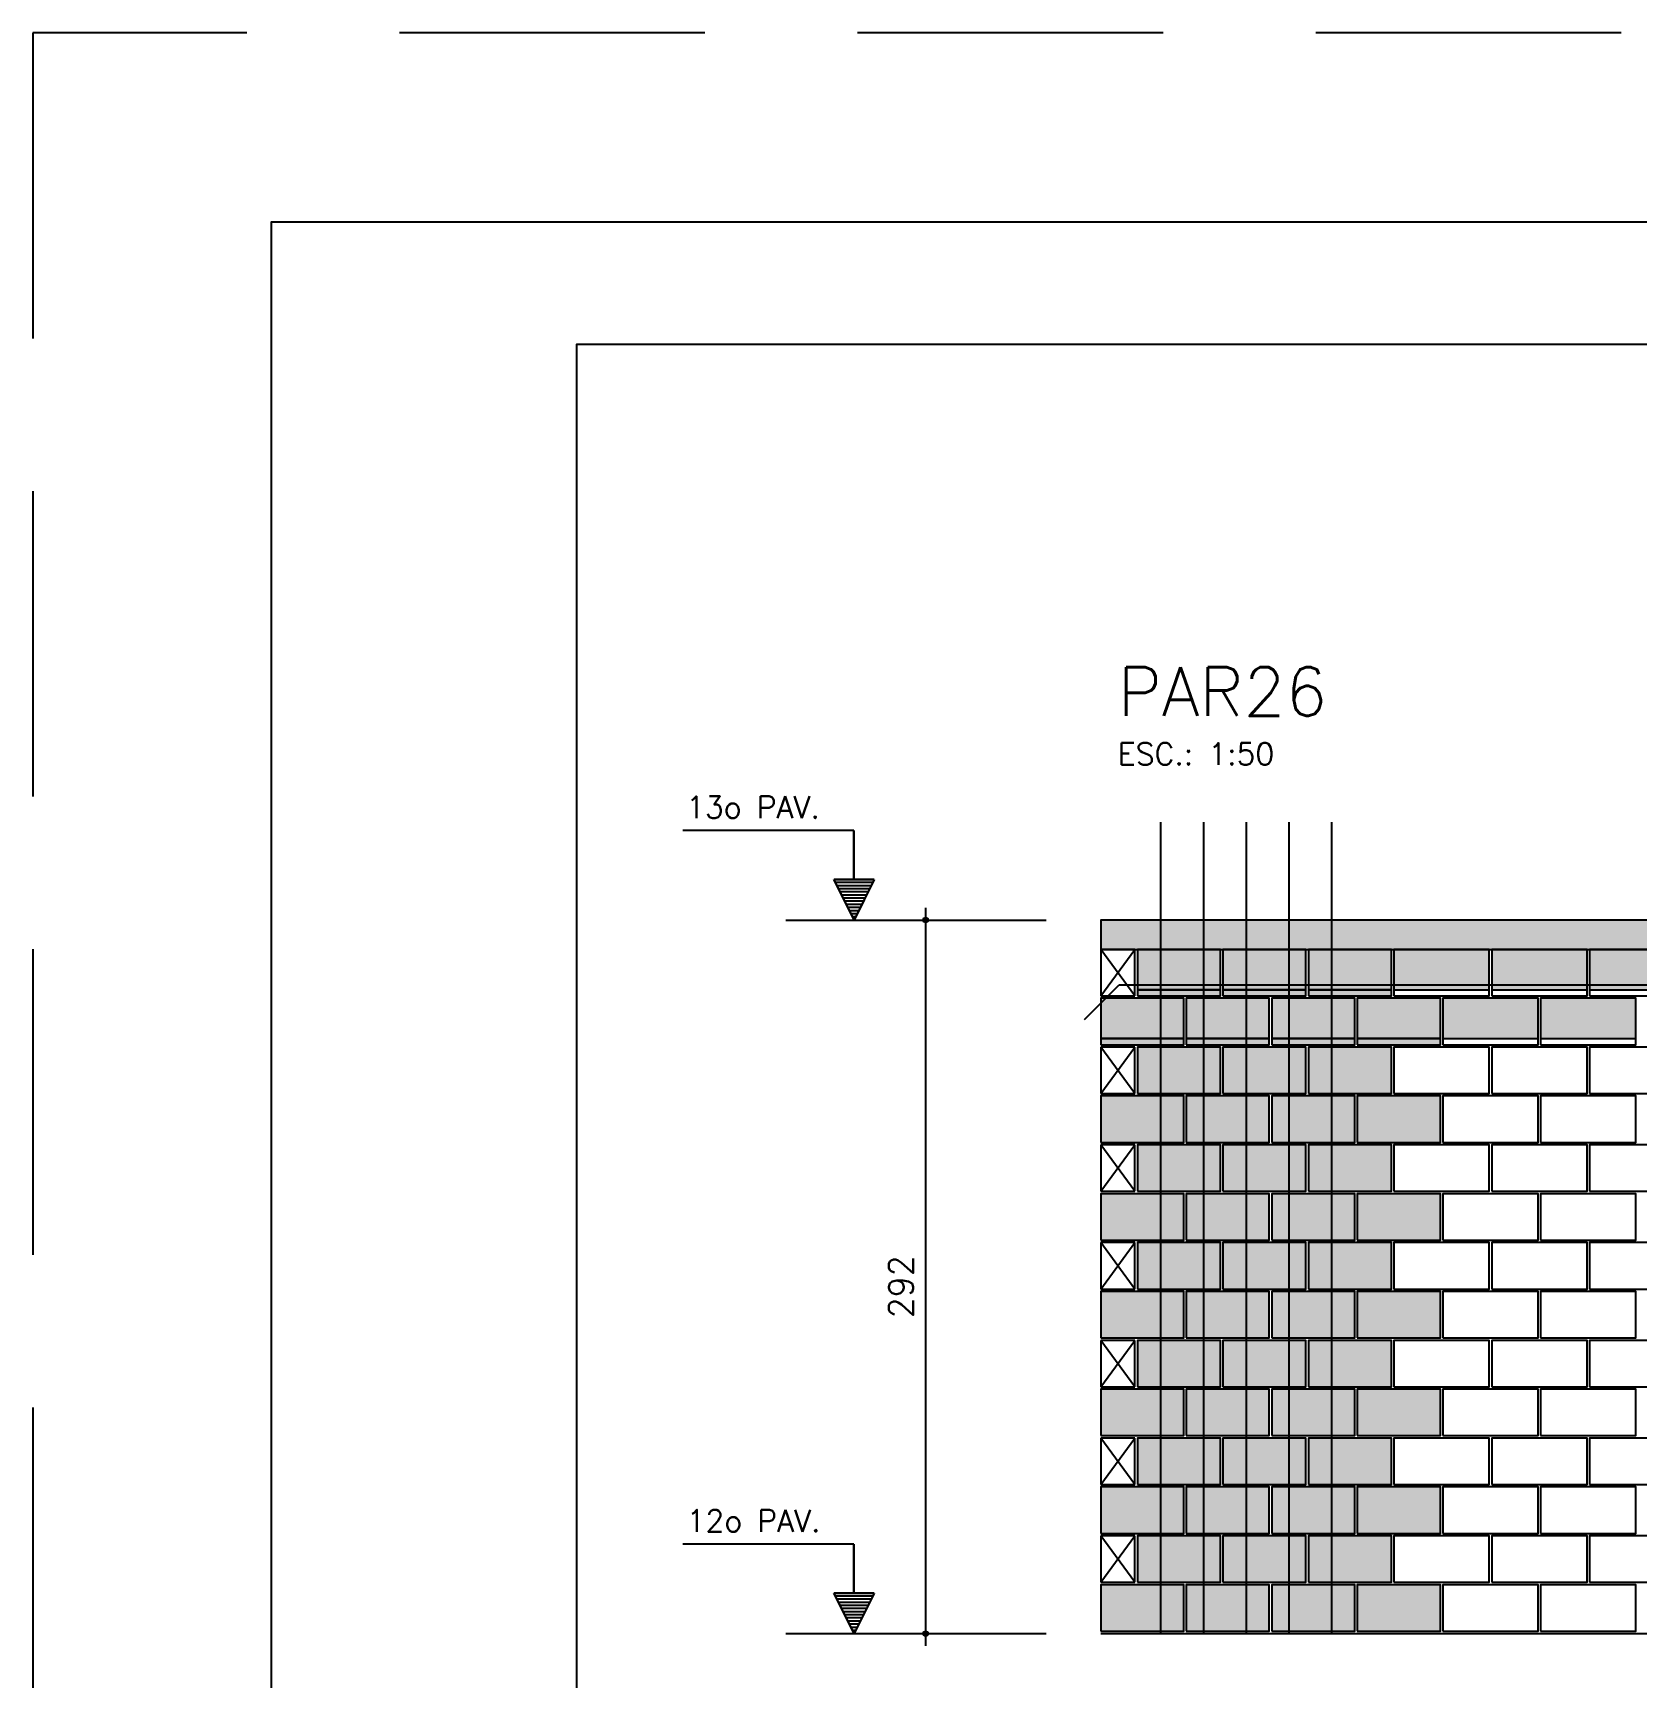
# Model space of a CAD drawing. Extents: x -1.9 to 86, y -1.5 to 61.
# Drawn here: x -1.95 to 11.18, y 47.49 to 60.95 of the extents above; entities that cross this region are included whole.
import ezdxf

# ---------------------------------------------------------------- set-up
doc = ezdxf.new("R2010")
doc.units = 0
doc.header["$MEASUREMENT"] = 0
doc.linetypes.add('HIDDEN', pattern=[0.375, 0.25, -0.125])
doc.layers.get('0').update_dxf_attribs({"linetype": 'CONTINUOUS'})
doc.layers.get('Defpoints').update_dxf_attribs({"linetype": 'CONTINUOUS'})
for name, color, linetype in [('ARQ_FOLHA', 7, 'CONTINUOUS'), ('PENA_01', 1, 'CONTINUOUS'), ('PENA_02', 2, 'CONTINUOUS'), ('PENA_03', 3, 'CONTINUOUS'), ('PENA_05', 5, 'CONTINUOUS'), ('PENA_06', 6, 'CONTINUOUS'), ('PENA_09', 254, 'CONTINUOUS'), ('PENA_11', 252, 'CONTINUOUS'), ('PENA_21', 100, 'CONTINUOUS')]:
    doc.layers.add(name, color=color, linetype=linetype)
doc.styles.get("Standard").update_dxf_attribs({"font": 'ROMANS.SHX'})

# ---------------------------------------------------------------- blocks, each defined once
blk = doc.blocks.new('FOLHA A1 - 841 X 594')
at = {"layer": 'ARQ_FOLHA', "color": 1}
for points in [[(-841, 0), (0, 0), (0, 594), (-841, 594)], [(-816, 10), (-10, 10), (-10, 584), (-816, 584)]]:
    blk.add_lwpolyline(points, close=True, dxfattribs=at)
at = {"layer": 'Defpoints', "color": 8, "linetype": 'HIDDEN', "ltscale": 100}
blk.add_lwpolyline([(-860.5, 609.5), (-860.5, -15.5), (19.5, -15.5), (19.5, 609.5)], close=True, dxfattribs=at)
blk = doc.blocks.new('*U24')
blk.add_blockref('FOLHA A1 - 841 X 594', (0, 0))

msp = doc.modelspace()

# ---------------------------------------------------------------- linework, layer by layer
at = {"layer": 'PENA_01', "linetype": 'Continuous'}
for p, q in [((4.210908, 53.691785), (6.341771, 53.691785)), ((7.089264, 53.121785), (7.769264, 53.121785)), ((7.789264, 53.121785), (8.469264, 53.121785)), ((8.489264, 53.121785), (9.169264, 53.121785)), ((9.189264, 53.121785), (9.969264, 53.121785)), ((9.989264, 53.121785), (10.769264, 53.121785)), ((10.789264, 53.121785), (11.569264, 53.121785)), ((6.789264, 52.721785), (7.469264, 52.721785)), ((7.489264, 52.721785), (8.169264, 52.721785)), ((8.189264, 52.721785), (8.869264, 52.721785)), ((8.889264, 52.721785), (9.569264, 52.721785)), ((9.589264, 52.721785), (10.369264, 52.721785)), ((10.389264, 52.721785), (11.169264, 52.721785)), ((4.210908, 47.851785), (6.341771, 47.851785))]:
    msp.add_line(p, q, dxfattribs=at)
at = {"layer": 'PENA_02', "linetype": 'Continuous'}
for p, q in [((7.069264, 53.451785), (6.789264, 53.451785)), ((6.789264, 53.451785), (6.789264, 53.071785)), ((7.069264, 53.071785), (7.069264, 53.451785)), ((6.789264, 53.071785), (7.069264, 53.071785)), ((7.069264, 52.651785), (6.789264, 52.651785)), ((6.789264, 52.651785), (6.789264, 52.271785)), ((7.069264, 52.271785), (7.069264, 52.651785)), ((6.789264, 52.271785), (7.069264, 52.271785)), ((7.069264, 51.851785), (6.789264, 51.851785)), ((6.789264, 51.851785), (6.789264, 51.471785)), ((7.069264, 51.471785), (7.069264, 51.851785)), ((6.789264, 51.471785), (7.069264, 51.471785)), ((7.069264, 51.051785), (6.789264, 51.051785)), ((6.789264, 51.051785), (6.789264, 50.671785)), ((7.069264, 50.671785), (7.069264, 51.051785)), ((6.789264, 50.671785), (7.069264, 50.671785)), ((7.069264, 50.251785), (6.789264, 50.251785)), ((6.789264, 50.251785), (6.789264, 49.871785)), ((7.069264, 49.871785), (7.069264, 50.251785)), ((6.789264, 49.871785), (7.069264, 49.871785)), ((7.069264, 49.451785), (6.789264, 49.451785)), ((6.789264, 49.451785), (6.789264, 49.071785)), ((7.069264, 49.071785), (7.069264, 49.451785)), ((6.789264, 49.071785), (7.069264, 49.071785)), ((7.069264, 48.651785), (6.789264, 48.651785)), ((6.789264, 48.651785), (6.789264, 48.271785)), ((7.069264, 48.271785), (7.069264, 48.651785)), ((6.789264, 48.271785), (7.069264, 48.271785)), ((6.789264, 47.851785), (28.569264, 47.851785))]:
    msp.add_line(p, q, dxfattribs=at)
for points in [[(6.789264, 53.451785), (28.569264, 53.451785), (28.569264, 53.691785), (6.789264, 53.691785), (6.789264, 53.451785)], [(7.089264, 53.071785), (7.769264, 53.071785), (7.769264, 53.451785), (7.089264, 53.451785), (7.089264, 53.071785)], [(7.789264, 53.071785), (8.469264, 53.071785), (8.469264, 53.451785), (7.789264, 53.451785), (7.789264, 53.071785)], [(8.489264, 53.071785), (9.169264, 53.071785), (9.169264, 53.451785), (8.489264, 53.451785), (8.489264, 53.071785)], [(9.189264, 53.071785), (9.969264, 53.071785), (9.969264, 53.451785), (9.189264, 53.451785), (9.189264, 53.071785)], [(9.989264, 53.071785), (10.769264, 53.071785), (10.769264, 53.451785), (9.989264, 53.451785), (9.989264, 53.071785)], [(10.789264, 53.071785), (11.569264, 53.071785), (11.569264, 53.451785), (10.789264, 53.451785), (10.789264, 53.071785)], [(6.789264, 52.671785), (7.469264, 52.671785), (7.469264, 53.051785), (6.789264, 53.051785), (6.789264, 52.671785)], [(7.489264, 52.671785), (8.169264, 52.671785), (8.169264, 53.051785), (7.489264, 53.051785), (7.489264, 52.671785)], [(8.189264, 52.671785), (8.869264, 52.671785), (8.869264, 53.051785), (8.189264, 53.051785), (8.189264, 52.671785)], [(8.889264, 52.671785), (9.569264, 52.671785), (9.569264, 53.051785), (8.889264, 53.051785), (8.889264, 52.671785)], [(9.589264, 52.671785), (10.369264, 52.671785), (10.369264, 53.051785), (9.589264, 53.051785), (9.589264, 52.671785)], [(10.389264, 52.671785), (11.169264, 52.671785), (11.169264, 53.051785), (10.389264, 53.051785), (10.389264, 52.671785)], [(7.089264, 52.271785), (7.769264, 52.271785), (7.769264, 52.651785), (7.089264, 52.651785), (7.089264, 52.271785)], [(7.789264, 52.271785), (8.469264, 52.271785), (8.469264, 52.651785), (7.789264, 52.651785), (7.789264, 52.271785)], [(8.489264, 52.271785), (9.169264, 52.271785), (9.169264, 52.651785), (8.489264, 52.651785), (8.489264, 52.271785)], [(9.189264, 52.271785), (9.969264, 52.271785), (9.969264, 52.651785), (9.189264, 52.651785), (9.189264, 52.271785)], [(9.989264, 52.271785), (10.769264, 52.271785), (10.769264, 52.651785), (9.989264, 52.651785), (9.989264, 52.271785)], [(10.789264, 52.271785), (11.569264, 52.271785), (11.569264, 52.651785), (10.789264, 52.651785), (10.789264, 52.271785)], [(6.789264, 51.871785), (7.469264, 51.871785), (7.469264, 52.251785), (6.789264, 52.251785), (6.789264, 51.871785)], [(7.489264, 51.871785), (8.169264, 51.871785), (8.169264, 52.251785), (7.489264, 52.251785), (7.489264, 51.871785)], [(8.189264, 51.871785), (8.869264, 51.871785), (8.869264, 52.251785), (8.189264, 52.251785), (8.189264, 51.871785)], [(8.889264, 51.871785), (9.569264, 51.871785), (9.569264, 52.251785), (8.889264, 52.251785), (8.889264, 51.871785)], [(9.589264, 51.871785), (10.369264, 51.871785), (10.369264, 52.251785), (9.589264, 52.251785), (9.589264, 51.871785)], [(10.389264, 51.871785), (11.169264, 51.871785), (11.169264, 52.251785), (10.389264, 52.251785), (10.389264, 51.871785)], [(7.089264, 51.471785), (7.769264, 51.471785), (7.769264, 51.851785), (7.089264, 51.851785), (7.089264, 51.471785)], [(7.789264, 51.471785), (8.469264, 51.471785), (8.469264, 51.851785), (7.789264, 51.851785), (7.789264, 51.471785)], [(8.489264, 51.471785), (9.169264, 51.471785), (9.169264, 51.851785), (8.489264, 51.851785), (8.489264, 51.471785)], [(9.189264, 51.471785), (9.969264, 51.471785), (9.969264, 51.851785), (9.189264, 51.851785), (9.189264, 51.471785)], [(9.989264, 51.471785), (10.769264, 51.471785), (10.769264, 51.851785), (9.989264, 51.851785), (9.989264, 51.471785)], [(10.789264, 51.471785), (11.569264, 51.471785), (11.569264, 51.851785), (10.789264, 51.851785), (10.789264, 51.471785)], [(6.789264, 51.071785), (7.469264, 51.071785), (7.469264, 51.451785), (6.789264, 51.451785), (6.789264, 51.071785)], [(7.489264, 51.071785), (8.169264, 51.071785), (8.169264, 51.451785), (7.489264, 51.451785), (7.489264, 51.071785)], [(8.189264, 51.071785), (8.869264, 51.071785), (8.869264, 51.451785), (8.189264, 51.451785), (8.189264, 51.071785)], [(8.889264, 51.071785), (9.569264, 51.071785), (9.569264, 51.451785), (8.889264, 51.451785), (8.889264, 51.071785)], [(9.589264, 51.071785), (10.369264, 51.071785), (10.369264, 51.451785), (9.589264, 51.451785), (9.589264, 51.071785)], [(10.389264, 51.071785), (11.169264, 51.071785), (11.169264, 51.451785), (10.389264, 51.451785), (10.389264, 51.071785)], [(7.089264, 50.671785), (7.769264, 50.671785), (7.769264, 51.051785), (7.089264, 51.051785), (7.089264, 50.671785)], [(7.789264, 50.671785), (8.469264, 50.671785), (8.469264, 51.051785), (7.789264, 51.051785), (7.789264, 50.671785)], [(8.489264, 50.671785), (9.169264, 50.671785), (9.169264, 51.051785), (8.489264, 51.051785), (8.489264, 50.671785)], [(9.189264, 50.671785), (9.969264, 50.671785), (9.969264, 51.051785), (9.189264, 51.051785), (9.189264, 50.671785)], [(9.989264, 50.671785), (10.769264, 50.671785), (10.769264, 51.051785), (9.989264, 51.051785), (9.989264, 50.671785)], [(10.789264, 50.671785), (11.569264, 50.671785), (11.569264, 51.051785), (10.789264, 51.051785), (10.789264, 50.671785)], [(6.789264, 50.271785), (7.469264, 50.271785), (7.469264, 50.651785), (6.789264, 50.651785), (6.789264, 50.271785)], [(7.489264, 50.271785), (8.169264, 50.271785), (8.169264, 50.651785), (7.489264, 50.651785), (7.489264, 50.271785)], [(8.189264, 50.271785), (8.869264, 50.271785), (8.869264, 50.651785), (8.189264, 50.651785), (8.189264, 50.271785)], [(8.889264, 50.271785), (9.569264, 50.271785), (9.569264, 50.651785), (8.889264, 50.651785), (8.889264, 50.271785)], [(9.589264, 50.271785), (10.369264, 50.271785), (10.369264, 50.651785), (9.589264, 50.651785), (9.589264, 50.271785)], [(10.389264, 50.271785), (11.169264, 50.271785), (11.169264, 50.651785), (10.389264, 50.651785), (10.389264, 50.271785)], [(7.089264, 49.871785), (7.769264, 49.871785), (7.769264, 50.251785), (7.089264, 50.251785), (7.089264, 49.871785)], [(7.789264, 49.871785), (8.469264, 49.871785), (8.469264, 50.251785), (7.789264, 50.251785), (7.789264, 49.871785)], [(8.489264, 49.871785), (9.169264, 49.871785), (9.169264, 50.251785), (8.489264, 50.251785), (8.489264, 49.871785)], [(9.189264, 49.871785), (9.969264, 49.871785), (9.969264, 50.251785), (9.189264, 50.251785), (9.189264, 49.871785)], [(9.989264, 49.871785), (10.769264, 49.871785), (10.769264, 50.251785), (9.989264, 50.251785), (9.989264, 49.871785)], [(10.789264, 49.871785), (11.569264, 49.871785), (11.569264, 50.251785), (10.789264, 50.251785), (10.789264, 49.871785)], [(6.789264, 49.471785), (7.469264, 49.471785), (7.469264, 49.851785), (6.789264, 49.851785), (6.789264, 49.471785)], [(7.489264, 49.471785), (8.169264, 49.471785), (8.169264, 49.851785), (7.489264, 49.851785), (7.489264, 49.471785)], [(8.189264, 49.471785), (8.869264, 49.471785), (8.869264, 49.851785), (8.189264, 49.851785), (8.189264, 49.471785)], [(8.889264, 49.471785), (9.569264, 49.471785), (9.569264, 49.851785), (8.889264, 49.851785), (8.889264, 49.471785)], [(9.589264, 49.471785), (10.369264, 49.471785), (10.369264, 49.851785), (9.589264, 49.851785), (9.589264, 49.471785)], [(10.389264, 49.471785), (11.169264, 49.471785), (11.169264, 49.851785), (10.389264, 49.851785), (10.389264, 49.471785)], [(7.089264, 49.071785), (7.769264, 49.071785), (7.769264, 49.451785), (7.089264, 49.451785), (7.089264, 49.071785)], [(7.789264, 49.071785), (8.469264, 49.071785), (8.469264, 49.451785), (7.789264, 49.451785), (7.789264, 49.071785)], [(8.489264, 49.071785), (9.169264, 49.071785), (9.169264, 49.451785), (8.489264, 49.451785), (8.489264, 49.071785)], [(9.189264, 49.071785), (9.969264, 49.071785), (9.969264, 49.451785), (9.189264, 49.451785), (9.189264, 49.071785)], [(9.989264, 49.071785), (10.769264, 49.071785), (10.769264, 49.451785), (9.989264, 49.451785), (9.989264, 49.071785)], [(10.789264, 49.071785), (11.569264, 49.071785), (11.569264, 49.451785), (10.789264, 49.451785), (10.789264, 49.071785)], [(6.789264, 48.671785), (7.469264, 48.671785), (7.469264, 49.051785), (6.789264, 49.051785), (6.789264, 48.671785)], [(7.489264, 48.671785), (8.169264, 48.671785), (8.169264, 49.051785), (7.489264, 49.051785), (7.489264, 48.671785)], [(8.189264, 48.671785), (8.869264, 48.671785), (8.869264, 49.051785), (8.189264, 49.051785), (8.189264, 48.671785)], [(8.889264, 48.671785), (9.569264, 48.671785), (9.569264, 49.051785), (8.889264, 49.051785), (8.889264, 48.671785)], [(9.589264, 48.671785), (10.369264, 48.671785), (10.369264, 49.051785), (9.589264, 49.051785), (9.589264, 48.671785)], [(10.389264, 48.671785), (11.169264, 48.671785), (11.169264, 49.051785), (10.389264, 49.051785), (10.389264, 48.671785)], [(7.089264, 48.271785), (7.769264, 48.271785), (7.769264, 48.651785), (7.089264, 48.651785), (7.089264, 48.271785)], [(7.789264, 48.271785), (8.469264, 48.271785), (8.469264, 48.651785), (7.789264, 48.651785), (7.789264, 48.271785)], [(8.489264, 48.271785), (9.169264, 48.271785), (9.169264, 48.651785), (8.489264, 48.651785), (8.489264, 48.271785)], [(9.189264, 48.271785), (9.969264, 48.271785), (9.969264, 48.651785), (9.189264, 48.651785), (9.189264, 48.271785)], [(9.989264, 48.271785), (10.769264, 48.271785), (10.769264, 48.651785), (9.989264, 48.651785), (9.989264, 48.271785)], [(10.789264, 48.271785), (11.569264, 48.271785), (11.569264, 48.651785), (10.789264, 48.651785), (10.789264, 48.271785)], [(6.789264, 47.871785), (7.469264, 47.871785), (7.469264, 48.251785), (6.789264, 48.251785), (6.789264, 47.871785)], [(7.489264, 47.871785), (8.169264, 47.871785), (8.169264, 48.251785), (7.489264, 48.251785), (7.489264, 47.871785)], [(8.189264, 47.871785), (8.869264, 47.871785), (8.869264, 48.251785), (8.189264, 48.251785), (8.189264, 47.871785)], [(8.889264, 47.871785), (9.569264, 47.871785), (9.569264, 48.251785), (8.889264, 48.251785), (8.889264, 47.871785)], [(9.589264, 47.871785), (10.369264, 47.871785), (10.369264, 48.251785), (9.589264, 48.251785), (9.589264, 47.871785)], [(10.389264, 47.871785), (11.169264, 47.871785), (11.169264, 48.251785), (10.389264, 48.251785), (10.389264, 47.871785)]]:
    msp.add_lwpolyline(points, dxfattribs=at)
for centre, radius in [((5.357054, 53.691785), 0.02), ((5.357054, 53.691785), 0.01), ((5.357054, 47.851785), 0.02), ((5.357054, 47.851785), 0.01)]:
    msp.add_circle(centre, radius, dxfattribs=at)
at = {"layer": 'PENA_03', "linetype": 'Continuous'}
for p, q in [((4.769906, 54.423651), (3.369906, 54.423651)), ((4.769906, 54.023651), (4.769906, 54.423651)), ((4.771306, 54.023651), (4.771306, 54.425051)), ((4.770606, 53.691785), (4.604674, 54.023651)), ((4.604674, 54.023651), (4.769906, 54.023651)), ((4.770606, 53.694907), (4.60693, 54.022259)), ((4.934282, 54.022259), (4.60693, 54.022259)), ((4.923775, 53.998123), (4.617437, 53.998123)), ((4.936539, 54.023651), (4.770606, 53.691785)), ((4.934282, 54.02226), (4.770606, 53.694907)), ((4.771306, 54.023651), (4.936539, 54.023651)), ((4.911011, 53.972595), (4.630202, 53.972595)), ((4.898247, 53.947067), (4.642966, 53.947067)), ((4.885482, 53.921539), (4.65573, 53.921539)), ((4.872718, 53.89601), (4.668494, 53.89601)), ((4.859954, 53.870482), (4.681258, 53.870482)), ((4.84719, 53.844954), (4.694022, 53.844954)), ((4.834426, 53.819426), (4.706786, 53.819426)), ((4.821662, 53.793898), (4.71955, 53.793898)), ((4.808898, 53.76837), (4.732314, 53.76837)), ((4.796134, 53.742841), (4.745078, 53.742841)), ((5.357054, 47.751253), (5.357054, 53.791785)), ((4.78337, 53.717313), (4.757842, 53.717313)), ((6.789264, 53.071785), (7.069264, 53.451785)), ((7.069264, 53.071785), (6.789264, 53.451785)), ((6.789264, 52.271785), (7.069264, 52.651785)), ((7.069264, 52.271785), (6.789264, 52.651785)), ((6.789264, 51.471785), (7.069264, 51.851785)), ((7.069264, 51.471785), (6.789264, 51.851785)), ((6.789264, 50.671785), (7.069264, 51.051785)), ((7.069264, 50.671785), (6.789264, 51.051785)), ((6.789264, 49.871785), (7.069264, 50.251785)), ((7.069264, 49.871785), (6.789264, 50.251785)), ((6.789264, 49.071785), (7.069264, 49.451785)), ((7.069264, 49.071785), (6.789264, 49.451785)), ((6.789264, 48.271785), (7.069264, 48.651785)), ((7.069264, 48.271785), (6.789264, 48.651785)), ((4.769906, 48.583651), (3.369906, 48.583651)), ((4.769906, 48.183651), (4.769906, 48.583651)), ((4.771306, 48.183651), (4.771306, 48.585051)), ((4.770606, 47.851785), (4.604674, 48.183651)), ((4.604674, 48.183651), (4.769906, 48.183651)), ((4.770606, 47.854907), (4.60693, 48.182259)), ((4.934282, 48.182259), (4.60693, 48.182259)), ((4.923775, 48.158123), (4.617437, 48.158123)), ((4.911011, 48.132595), (4.630202, 48.132595)), ((4.898247, 48.107067), (4.642966, 48.107067)), ((4.885482, 48.081539), (4.65573, 48.081539)), ((4.936539, 48.183651), (4.770606, 47.851785)), ((4.934282, 48.18226), (4.770606, 47.854907)), ((4.771306, 48.183651), (4.936539, 48.183651)), ((4.872718, 48.05601), (4.668494, 48.05601)), ((4.859954, 48.030482), (4.681258, 48.030482)), ((4.84719, 48.004954), (4.694022, 48.004954)), ((4.834426, 47.979426), (4.706786, 47.979426)), ((4.821662, 47.953898), (4.71955, 47.953898)), ((4.808898, 47.92837), (4.732314, 47.92837)), ((4.796134, 47.902841), (4.745078, 47.902841)), ((4.78337, 47.877313), (4.757842, 47.877313))]:
    msp.add_line(p, q, dxfattribs=at)
at = {"layer": 'PENA_05', "linetype": 'Continuous'}
for p, q in [((6.657451, 52.878736), (6.940294, 53.161578)), ((6.940294, 53.161578), (18.615282, 53.162003))]:
    msp.add_line(p, q, dxfattribs=at)
for points in [[(7.279264, 54.491785), (7.279264, 47.851785)], [(7.629264, 54.491785), (7.629264, 47.851785)], [(7.979264, 54.491785), (7.979264, 47.851785)], [(8.329264, 54.491785), (8.329264, 47.851785)], [(8.679264, 54.491785), (8.679264, 47.851785)]]:
    msp.add_lwpolyline(points, dxfattribs=at)
at = {"layer": 'PENA_09', "linetype": 'Continuous'}
for points in [[(7.089264, 53.121785), (7.769264, 53.121785), (7.769264, 53.451785), (7.089264, 53.451785), (7.089264, 53.121785)], [(7.789264, 53.121785), (8.469264, 53.121785), (8.469264, 53.451785), (7.789264, 53.451785), (7.789264, 53.121785)], [(8.489264, 53.121785), (9.169264, 53.121785), (9.169264, 53.451785), (8.489264, 53.451785), (8.489264, 53.121785)], [(9.189264, 53.121785), (9.969264, 53.121785), (9.969264, 53.451785), (9.189264, 53.451785), (9.189264, 53.121785)], [(9.989264, 53.121785), (10.769264, 53.121785), (10.769264, 53.451785), (9.989264, 53.451785), (9.989264, 53.121785)], [(10.789264, 53.121785), (11.569264, 53.121785), (11.569264, 53.451785), (10.789264, 53.451785), (10.789264, 53.121785)], [(6.789264, 52.721785), (7.469264, 52.721785), (7.469264, 53.051785), (6.789264, 53.051785), (6.789264, 52.721785)], [(7.489264, 52.721785), (8.169264, 52.721785), (8.169264, 53.051785), (7.489264, 53.051785), (7.489264, 52.721785)], [(8.189264, 52.721785), (8.869264, 52.721785), (8.869264, 53.051785), (8.189264, 53.051785), (8.189264, 52.721785)], [(8.889264, 52.721785), (9.569264, 52.721785), (9.569264, 53.051785), (8.889264, 53.051785), (8.889264, 52.721785)], [(9.589264, 52.721785), (10.369264, 52.721785), (10.369264, 53.051785), (9.589264, 53.051785), (9.589264, 52.721785)], [(10.389264, 52.721785), (11.169264, 52.721785), (11.169264, 53.051785), (10.389264, 53.051785), (10.389264, 52.721785)]]:
    msp.add_lwpolyline(points, dxfattribs=at)
for points in [[(7.089264, 53.121785), (7.769264, 53.121785), (7.769264, 53.451785)], [(7.089264, 53.121785), (7.769264, 53.451785), (7.089264, 53.451785)], [(7.089264, 53.121785), (7.089264, 53.451785), (7.089264, 53.121785)], [(7.789264, 53.121785), (8.469264, 53.121785), (8.469264, 53.451785)], [(7.789264, 53.121785), (8.469264, 53.451785), (7.789264, 53.451785)], [(7.789264, 53.121785), (7.789264, 53.451785), (7.789264, 53.121785)], [(8.489264, 53.121785), (9.169264, 53.121785), (9.169264, 53.451785)], [(8.489264, 53.121785), (9.169264, 53.451785), (8.489264, 53.451785)], [(8.489264, 53.121785), (8.489264, 53.451785), (8.489264, 53.121785)], [(9.189264, 53.121785), (9.969264, 53.121785), (9.969264, 53.451785)], [(9.189264, 53.121785), (9.969264, 53.451785), (9.189264, 53.451785)], [(9.189264, 53.121785), (9.189264, 53.451785), (9.189264, 53.121785)], [(9.989264, 53.121785), (10.769264, 53.121785), (10.769264, 53.451785)], [(9.989264, 53.121785), (10.769264, 53.451785), (9.989264, 53.451785)], [(9.989264, 53.121785), (9.989264, 53.451785), (9.989264, 53.121785)], [(10.789264, 53.121785), (11.569264, 53.121785), (11.569264, 53.451785)], [(10.789264, 53.121785), (11.569264, 53.451785), (10.789264, 53.451785)], [(10.789264, 53.121785), (10.789264, 53.451785), (10.789264, 53.121785)], [(6.789264, 52.721785), (7.469264, 52.721785), (7.469264, 53.051785)], [(6.789264, 52.721785), (7.469264, 53.051785), (6.789264, 53.051785)], [(6.789264, 52.721785), (6.789264, 53.051785), (6.789264, 52.721785)], [(7.489264, 52.721785), (8.169264, 52.721785), (8.169264, 53.051785)], [(7.489264, 52.721785), (8.169264, 53.051785), (7.489264, 53.051785)], [(7.489264, 52.721785), (7.489264, 53.051785), (7.489264, 52.721785)], [(8.189264, 52.721785), (8.869264, 52.721785), (8.869264, 53.051785)], [(8.189264, 52.721785), (8.869264, 53.051785), (8.189264, 53.051785)], [(8.189264, 52.721785), (8.189264, 53.051785), (8.189264, 52.721785)], [(8.889264, 52.721785), (9.569264, 52.721785), (9.569264, 53.051785)], [(8.889264, 52.721785), (9.569264, 53.051785), (8.889264, 53.051785)], [(8.889264, 52.721785), (8.889264, 53.051785), (8.889264, 52.721785)], [(9.589264, 52.721785), (10.369264, 52.721785), (10.369264, 53.051785)], [(9.589264, 52.721785), (10.369264, 53.051785), (9.589264, 53.051785)], [(9.589264, 52.721785), (9.589264, 53.051785), (9.589264, 52.721785)], [(10.389264, 52.721785), (11.169264, 52.721785), (11.169264, 53.051785)], [(10.389264, 52.721785), (11.169264, 53.051785), (10.389264, 53.051785)], [(10.389264, 52.721785), (10.389264, 53.051785), (10.389264, 52.721785)]]:
    msp.add_solid(points, dxfattribs=at)
at = {"layer": 'PENA_11', "linetype": 'Continuous'}
for points in [[(6.789264, 53.451785), (28.569264, 53.451785), (28.569264, 53.691785)], [(6.789264, 53.451785), (28.569264, 53.691785), (6.789264, 53.691785)], [(6.789264, 53.451785), (6.789264, 53.691785), (6.789264, 53.451785)]]:
    msp.add_solid(points, dxfattribs=at)
at = {"layer": 'PENA_21', "linetype": 'Continuous'}
for points in [[(7.089264, 53.071785), (7.769264, 53.071785), (7.769264, 53.121785), (7.089264, 53.121785), (7.089264, 53.071785)], [(7.789264, 53.071785), (8.469264, 53.071785), (8.469264, 53.121785), (7.789264, 53.121785), (7.789264, 53.071785)], [(8.489264, 53.071785), (9.169264, 53.071785), (9.169264, 53.121785), (8.489264, 53.121785), (8.489264, 53.071785)], [(6.789264, 52.671785), (7.469264, 52.671785), (7.469264, 52.721785), (6.789264, 52.721785), (6.789264, 52.671785)], [(7.089264, 52.271785), (7.769264, 52.271785), (7.769264, 52.651785), (7.089264, 52.651785), (7.089264, 52.271785)], [(7.489264, 52.671785), (8.169264, 52.671785), (8.169264, 52.721785), (7.489264, 52.721785), (7.489264, 52.671785)], [(7.789264, 52.271785), (8.469264, 52.271785), (8.469264, 52.651785), (7.789264, 52.651785), (7.789264, 52.271785)], [(8.189264, 52.671785), (8.869264, 52.671785), (8.869264, 52.721785), (8.189264, 52.721785), (8.189264, 52.671785)], [(8.489264, 52.271785), (9.169264, 52.271785), (9.169264, 52.651785), (8.489264, 52.651785), (8.489264, 52.271785)], [(8.889264, 52.671785), (9.569264, 52.671785), (9.569264, 52.721785), (8.889264, 52.721785), (8.889264, 52.671785)], [(6.789264, 51.871785), (7.469264, 51.871785), (7.469264, 52.251785), (6.789264, 52.251785), (6.789264, 51.871785)], [(7.489264, 51.871785), (8.169264, 51.871785), (8.169264, 52.251785), (7.489264, 52.251785), (7.489264, 51.871785)], [(8.189264, 51.871785), (8.869264, 51.871785), (8.869264, 52.251785), (8.189264, 52.251785), (8.189264, 51.871785)], [(8.889264, 51.871785), (9.569264, 51.871785), (9.569264, 52.251785), (8.889264, 52.251785), (8.889264, 51.871785)], [(7.089264, 51.471785), (7.769264, 51.471785), (7.769264, 51.851785), (7.089264, 51.851785), (7.089264, 51.471785)], [(7.789264, 51.471785), (8.469264, 51.471785), (8.469264, 51.851785), (7.789264, 51.851785), (7.789264, 51.471785)], [(8.489264, 51.471785), (9.169264, 51.471785), (9.169264, 51.851785), (8.489264, 51.851785), (8.489264, 51.471785)], [(6.789264, 51.071785), (7.469264, 51.071785), (7.469264, 51.451785), (6.789264, 51.451785), (6.789264, 51.071785)], [(7.489264, 51.071785), (8.169264, 51.071785), (8.169264, 51.451785), (7.489264, 51.451785), (7.489264, 51.071785)], [(8.189264, 51.071785), (8.869264, 51.071785), (8.869264, 51.451785), (8.189264, 51.451785), (8.189264, 51.071785)], [(8.889264, 51.071785), (9.569264, 51.071785), (9.569264, 51.451785), (8.889264, 51.451785), (8.889264, 51.071785)], [(7.089264, 50.671785), (7.769264, 50.671785), (7.769264, 51.051785), (7.089264, 51.051785), (7.089264, 50.671785)], [(7.789264, 50.671785), (8.469264, 50.671785), (8.469264, 51.051785), (7.789264, 51.051785), (7.789264, 50.671785)], [(8.489264, 50.671785), (9.169264, 50.671785), (9.169264, 51.051785), (8.489264, 51.051785), (8.489264, 50.671785)], [(6.789264, 50.271785), (7.469264, 50.271785), (7.469264, 50.651785), (6.789264, 50.651785), (6.789264, 50.271785)], [(7.489264, 50.271785), (8.169264, 50.271785), (8.169264, 50.651785), (7.489264, 50.651785), (7.489264, 50.271785)], [(8.189264, 50.271785), (8.869264, 50.271785), (8.869264, 50.651785), (8.189264, 50.651785), (8.189264, 50.271785)], [(8.889264, 50.271785), (9.569264, 50.271785), (9.569264, 50.651785), (8.889264, 50.651785), (8.889264, 50.271785)], [(7.089264, 49.871785), (7.769264, 49.871785), (7.769264, 50.251785), (7.089264, 50.251785), (7.089264, 49.871785)], [(7.789264, 49.871785), (8.469264, 49.871785), (8.469264, 50.251785), (7.789264, 50.251785), (7.789264, 49.871785)], [(8.489264, 49.871785), (9.169264, 49.871785), (9.169264, 50.251785), (8.489264, 50.251785), (8.489264, 49.871785)], [(6.789264, 49.471785), (7.469264, 49.471785), (7.469264, 49.851785), (6.789264, 49.851785), (6.789264, 49.471785)], [(7.489264, 49.471785), (8.169264, 49.471785), (8.169264, 49.851785), (7.489264, 49.851785), (7.489264, 49.471785)], [(8.189264, 49.471785), (8.869264, 49.471785), (8.869264, 49.851785), (8.189264, 49.851785), (8.189264, 49.471785)], [(8.889264, 49.471785), (9.569264, 49.471785), (9.569264, 49.851785), (8.889264, 49.851785), (8.889264, 49.471785)], [(7.089264, 49.071785), (7.769264, 49.071785), (7.769264, 49.451785), (7.089264, 49.451785), (7.089264, 49.071785)], [(7.789264, 49.071785), (8.469264, 49.071785), (8.469264, 49.451785), (7.789264, 49.451785), (7.789264, 49.071785)], [(8.489264, 49.071785), (9.169264, 49.071785), (9.169264, 49.451785), (8.489264, 49.451785), (8.489264, 49.071785)], [(6.789264, 48.671785), (7.469264, 48.671785), (7.469264, 49.051785), (6.789264, 49.051785), (6.789264, 48.671785)], [(7.489264, 48.671785), (8.169264, 48.671785), (8.169264, 49.051785), (7.489264, 49.051785), (7.489264, 48.671785)], [(8.189264, 48.671785), (8.869264, 48.671785), (8.869264, 49.051785), (8.189264, 49.051785), (8.189264, 48.671785)], [(8.889264, 48.671785), (9.569264, 48.671785), (9.569264, 49.051785), (8.889264, 49.051785), (8.889264, 48.671785)], [(7.089264, 48.271785), (7.769264, 48.271785), (7.769264, 48.651785), (7.089264, 48.651785), (7.089264, 48.271785)], [(7.789264, 48.271785), (8.469264, 48.271785), (8.469264, 48.651785), (7.789264, 48.651785), (7.789264, 48.271785)], [(8.489264, 48.271785), (9.169264, 48.271785), (9.169264, 48.651785), (8.489264, 48.651785), (8.489264, 48.271785)], [(6.789264, 47.871785), (7.469264, 47.871785), (7.469264, 48.251785), (6.789264, 48.251785), (6.789264, 47.871785)], [(7.489264, 47.871785), (8.169264, 47.871785), (8.169264, 48.251785), (7.489264, 48.251785), (7.489264, 47.871785)], [(8.189264, 47.871785), (8.869264, 47.871785), (8.869264, 48.251785), (8.189264, 48.251785), (8.189264, 47.871785)], [(8.889264, 47.871785), (9.569264, 47.871785), (9.569264, 48.251785), (8.889264, 48.251785), (8.889264, 47.871785)]]:
    msp.add_lwpolyline(points, dxfattribs=at)
for points in [[(7.089264, 53.071785), (7.769264, 53.071785), (7.769264, 53.121785)], [(7.089264, 53.071785), (7.769264, 53.121785), (7.089264, 53.121785)], [(7.089264, 53.071785), (7.089264, 53.121785), (7.089264, 53.071785)], [(7.789264, 53.071785), (8.469264, 53.071785), (8.469264, 53.121785)], [(7.789264, 53.071785), (8.469264, 53.121785), (7.789264, 53.121785)], [(7.789264, 53.071785), (7.789264, 53.121785), (7.789264, 53.071785)], [(8.489264, 53.071785), (9.169264, 53.071785), (9.169264, 53.121785)], [(8.489264, 53.071785), (9.169264, 53.121785), (8.489264, 53.121785)], [(8.489264, 53.071785), (8.489264, 53.121785), (8.489264, 53.071785)], [(6.789264, 52.671785), (7.469264, 52.671785), (7.469264, 52.721785)], [(6.789264, 52.671785), (7.469264, 52.721785), (6.789264, 52.721785)], [(6.789264, 52.671785), (6.789264, 52.721785), (6.789264, 52.671785)], [(7.089264, 52.271785), (7.769264, 52.271785), (7.769264, 52.651785)], [(7.089264, 52.271785), (7.769264, 52.651785), (7.089264, 52.651785)], [(7.089264, 52.271785), (7.089264, 52.651785), (7.089264, 52.271785)], [(7.489264, 52.671785), (8.169264, 52.671785), (8.169264, 52.721785)], [(7.489264, 52.671785), (8.169264, 52.721785), (7.489264, 52.721785)], [(7.489264, 52.671785), (7.489264, 52.721785), (7.489264, 52.671785)], [(7.789264, 52.271785), (8.469264, 52.271785), (8.469264, 52.651785)], [(7.789264, 52.271785), (8.469264, 52.651785), (7.789264, 52.651785)], [(7.789264, 52.271785), (7.789264, 52.651785), (7.789264, 52.271785)], [(8.189264, 52.671785), (8.869264, 52.671785), (8.869264, 52.721785)], [(8.189264, 52.671785), (8.869264, 52.721785), (8.189264, 52.721785)], [(8.189264, 52.671785), (8.189264, 52.721785), (8.189264, 52.671785)], [(8.489264, 52.271785), (9.169264, 52.271785), (9.169264, 52.651785)], [(8.489264, 52.271785), (9.169264, 52.651785), (8.489264, 52.651785)], [(8.489264, 52.271785), (8.489264, 52.651785), (8.489264, 52.271785)], [(8.889264, 52.671785), (9.569264, 52.671785), (9.569264, 52.721785)], [(8.889264, 52.671785), (9.569264, 52.721785), (8.889264, 52.721785)], [(8.889264, 52.671785), (8.889264, 52.721785), (8.889264, 52.671785)], [(6.789264, 51.871785), (7.469264, 51.871785), (7.469264, 52.251785)], [(6.789264, 51.871785), (7.469264, 52.251785), (6.789264, 52.251785)], [(6.789264, 51.871785), (6.789264, 52.251785), (6.789264, 51.871785)], [(7.489264, 51.871785), (8.169264, 51.871785), (8.169264, 52.251785)], [(7.489264, 51.871785), (8.169264, 52.251785), (7.489264, 52.251785)], [(7.489264, 51.871785), (7.489264, 52.251785), (7.489264, 51.871785)], [(8.189264, 51.871785), (8.869264, 51.871785), (8.869264, 52.251785)], [(8.189264, 51.871785), (8.869264, 52.251785), (8.189264, 52.251785)], [(8.189264, 51.871785), (8.189264, 52.251785), (8.189264, 51.871785)], [(8.889264, 51.871785), (9.569264, 51.871785), (9.569264, 52.251785)], [(8.889264, 51.871785), (9.569264, 52.251785), (8.889264, 52.251785)], [(8.889264, 51.871785), (8.889264, 52.251785), (8.889264, 51.871785)], [(7.089264, 51.471785), (7.769264, 51.471785), (7.769264, 51.851785)], [(7.089264, 51.471785), (7.769264, 51.851785), (7.089264, 51.851785)], [(7.089264, 51.471785), (7.089264, 51.851785), (7.089264, 51.471785)], [(7.789264, 51.471785), (8.469264, 51.471785), (8.469264, 51.851785)], [(7.789264, 51.471785), (8.469264, 51.851785), (7.789264, 51.851785)], [(7.789264, 51.471785), (7.789264, 51.851785), (7.789264, 51.471785)], [(8.489264, 51.471785), (9.169264, 51.471785), (9.169264, 51.851785)], [(8.489264, 51.471785), (9.169264, 51.851785), (8.489264, 51.851785)], [(8.489264, 51.471785), (8.489264, 51.851785), (8.489264, 51.471785)], [(6.789264, 51.071785), (7.469264, 51.071785), (7.469264, 51.451785)], [(6.789264, 51.071785), (7.469264, 51.451785), (6.789264, 51.451785)], [(6.789264, 51.071785), (6.789264, 51.451785), (6.789264, 51.071785)], [(7.489264, 51.071785), (8.169264, 51.071785), (8.169264, 51.451785)], [(7.489264, 51.071785), (8.169264, 51.451785), (7.489264, 51.451785)], [(7.489264, 51.071785), (7.489264, 51.451785), (7.489264, 51.071785)], [(8.189264, 51.071785), (8.869264, 51.071785), (8.869264, 51.451785)], [(8.189264, 51.071785), (8.869264, 51.451785), (8.189264, 51.451785)], [(8.189264, 51.071785), (8.189264, 51.451785), (8.189264, 51.071785)], [(8.889264, 51.071785), (9.569264, 51.071785), (9.569264, 51.451785)], [(8.889264, 51.071785), (9.569264, 51.451785), (8.889264, 51.451785)], [(8.889264, 51.071785), (8.889264, 51.451785), (8.889264, 51.071785)], [(7.089264, 50.671785), (7.769264, 50.671785), (7.769264, 51.051785)], [(7.089264, 50.671785), (7.769264, 51.051785), (7.089264, 51.051785)], [(7.089264, 50.671785), (7.089264, 51.051785), (7.089264, 50.671785)], [(7.789264, 50.671785), (8.469264, 50.671785), (8.469264, 51.051785)], [(7.789264, 50.671785), (8.469264, 51.051785), (7.789264, 51.051785)], [(7.789264, 50.671785), (7.789264, 51.051785), (7.789264, 50.671785)], [(8.489264, 50.671785), (9.169264, 50.671785), (9.169264, 51.051785)], [(8.489264, 50.671785), (9.169264, 51.051785), (8.489264, 51.051785)], [(8.489264, 50.671785), (8.489264, 51.051785), (8.489264, 50.671785)], [(6.789264, 50.271785), (7.469264, 50.271785), (7.469264, 50.651785)], [(6.789264, 50.271785), (7.469264, 50.651785), (6.789264, 50.651785)], [(6.789264, 50.271785), (6.789264, 50.651785), (6.789264, 50.271785)], [(7.489264, 50.271785), (8.169264, 50.271785), (8.169264, 50.651785)], [(7.489264, 50.271785), (8.169264, 50.651785), (7.489264, 50.651785)], [(7.489264, 50.271785), (7.489264, 50.651785), (7.489264, 50.271785)], [(8.189264, 50.271785), (8.869264, 50.271785), (8.869264, 50.651785)], [(8.189264, 50.271785), (8.869264, 50.651785), (8.189264, 50.651785)], [(8.189264, 50.271785), (8.189264, 50.651785), (8.189264, 50.271785)], [(8.889264, 50.271785), (9.569264, 50.271785), (9.569264, 50.651785)], [(8.889264, 50.271785), (9.569264, 50.651785), (8.889264, 50.651785)], [(8.889264, 50.271785), (8.889264, 50.651785), (8.889264, 50.271785)], [(7.089264, 49.871785), (7.769264, 49.871785), (7.769264, 50.251785)], [(7.089264, 49.871785), (7.769264, 50.251785), (7.089264, 50.251785)], [(7.089264, 49.871785), (7.089264, 50.251785), (7.089264, 49.871785)], [(7.789264, 49.871785), (8.469264, 49.871785), (8.469264, 50.251785)], [(7.789264, 49.871785), (8.469264, 50.251785), (7.789264, 50.251785)], [(7.789264, 49.871785), (7.789264, 50.251785), (7.789264, 49.871785)], [(8.489264, 49.871785), (9.169264, 49.871785), (9.169264, 50.251785)], [(8.489264, 49.871785), (9.169264, 50.251785), (8.489264, 50.251785)], [(8.489264, 49.871785), (8.489264, 50.251785), (8.489264, 49.871785)], [(6.789264, 49.471785), (7.469264, 49.471785), (7.469264, 49.851785)], [(6.789264, 49.471785), (7.469264, 49.851785), (6.789264, 49.851785)], [(6.789264, 49.471785), (6.789264, 49.851785), (6.789264, 49.471785)], [(7.489264, 49.471785), (8.169264, 49.471785), (8.169264, 49.851785)], [(7.489264, 49.471785), (8.169264, 49.851785), (7.489264, 49.851785)], [(7.489264, 49.471785), (7.489264, 49.851785), (7.489264, 49.471785)], [(8.189264, 49.471785), (8.869264, 49.471785), (8.869264, 49.851785)], [(8.189264, 49.471785), (8.869264, 49.851785), (8.189264, 49.851785)], [(8.189264, 49.471785), (8.189264, 49.851785), (8.189264, 49.471785)], [(8.889264, 49.471785), (9.569264, 49.471785), (9.569264, 49.851785)], [(8.889264, 49.471785), (9.569264, 49.851785), (8.889264, 49.851785)], [(8.889264, 49.471785), (8.889264, 49.851785), (8.889264, 49.471785)], [(7.089264, 49.071785), (7.769264, 49.071785), (7.769264, 49.451785)], [(7.089264, 49.071785), (7.769264, 49.451785), (7.089264, 49.451785)], [(7.089264, 49.071785), (7.089264, 49.451785), (7.089264, 49.071785)], [(7.789264, 49.071785), (8.469264, 49.071785), (8.469264, 49.451785)], [(7.789264, 49.071785), (8.469264, 49.451785), (7.789264, 49.451785)], [(7.789264, 49.071785), (7.789264, 49.451785), (7.789264, 49.071785)], [(8.489264, 49.071785), (9.169264, 49.071785), (9.169264, 49.451785)], [(8.489264, 49.071785), (9.169264, 49.451785), (8.489264, 49.451785)], [(8.489264, 49.071785), (8.489264, 49.451785), (8.489264, 49.071785)], [(6.789264, 48.671785), (7.469264, 48.671785), (7.469264, 49.051785)], [(6.789264, 48.671785), (7.469264, 49.051785), (6.789264, 49.051785)], [(6.789264, 48.671785), (6.789264, 49.051785), (6.789264, 48.671785)], [(7.489264, 48.671785), (8.169264, 48.671785), (8.169264, 49.051785)], [(7.489264, 48.671785), (8.169264, 49.051785), (7.489264, 49.051785)], [(7.489264, 48.671785), (7.489264, 49.051785), (7.489264, 48.671785)], [(8.189264, 48.671785), (8.869264, 48.671785), (8.869264, 49.051785)], [(8.189264, 48.671785), (8.869264, 49.051785), (8.189264, 49.051785)], [(8.189264, 48.671785), (8.189264, 49.051785), (8.189264, 48.671785)], [(8.889264, 48.671785), (9.569264, 48.671785), (9.569264, 49.051785)], [(8.889264, 48.671785), (9.569264, 49.051785), (8.889264, 49.051785)], [(8.889264, 48.671785), (8.889264, 49.051785), (8.889264, 48.671785)], [(7.089264, 48.271785), (7.769264, 48.271785), (7.769264, 48.651785)], [(7.089264, 48.271785), (7.769264, 48.651785), (7.089264, 48.651785)], [(7.089264, 48.271785), (7.089264, 48.651785), (7.089264, 48.271785)], [(7.789264, 48.271785), (8.469264, 48.271785), (8.469264, 48.651785)], [(7.789264, 48.271785), (8.469264, 48.651785), (7.789264, 48.651785)], [(7.789264, 48.271785), (7.789264, 48.651785), (7.789264, 48.271785)], [(8.489264, 48.271785), (9.169264, 48.271785), (9.169264, 48.651785)], [(8.489264, 48.271785), (9.169264, 48.651785), (8.489264, 48.651785)], [(8.489264, 48.271785), (8.489264, 48.651785), (8.489264, 48.271785)], [(6.789264, 47.871785), (7.469264, 47.871785), (7.469264, 48.251785)], [(6.789264, 47.871785), (7.469264, 48.251785), (6.789264, 48.251785)], [(6.789264, 47.871785), (6.789264, 48.251785), (6.789264, 47.871785)], [(7.489264, 47.871785), (8.169264, 47.871785), (8.169264, 48.251785)], [(7.489264, 47.871785), (8.169264, 48.251785), (7.489264, 48.251785)], [(7.489264, 47.871785), (7.489264, 48.251785), (7.489264, 47.871785)], [(8.189264, 47.871785), (8.869264, 47.871785), (8.869264, 48.251785)], [(8.189264, 47.871785), (8.869264, 48.251785), (8.189264, 48.251785)], [(8.189264, 47.871785), (8.189264, 48.251785), (8.189264, 47.871785)], [(8.889264, 47.871785), (9.569264, 47.871785), (9.569264, 48.251785)], [(8.889264, 47.871785), (9.569264, 48.251785), (8.889264, 48.251785)], [(8.889264, 47.871785), (8.889264, 48.251785), (8.889264, 47.871785)]]:
    msp.add_solid(points, dxfattribs=at)

# ---------------------------------------------------------------- block references
at = {"xscale": 0.09999999999999938, "yscale": 0.09999999999999938, "zscale": 0.09999999999999938}
msp.add_blockref('*U24', (84.1, 0.002503), dxfattribs=at)

# ---------------------------------------------------------------- texts
at = {"layer": 'PENA_03', "linetype": 'Continuous'}
for s, p in [('ESC.: 1:50', (6.929264, 54.961785)), ('13o PAV.', (3.395613, 54.525524)), ('12o PAV.', (3.400178, 48.685524))]:
    msp.add_text(s, height=0.18, dxfattribs=at).set_placement(p)
msp.add_text('292', height=0.2, rotation=90, dxfattribs=at).set_placement((5.254749, 50.433183))
at = {"layer": 'PENA_06', "linetype": 'Continuous'}
msp.add_text('PAR26', height=0.4, dxfattribs=at).set_placement((6.929264, 55.361785))

doc.saveas('drawing.dxf')
